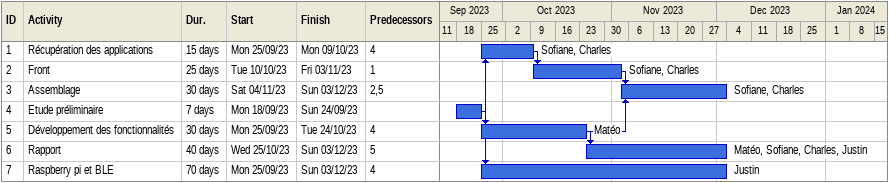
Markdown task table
| ID | Task | Duration | Start | Finish | Predecessors | Resources |
|---|---|---|---|---|---|---|
| 1 | Récupération des applications | 15d | 2023-09-25 | 2023-10-09 | 4 | Sofiane, Charles |
| 2 | Front | 25d | 2023-10-10 | 2023-11-03 | 1 | Sofiane, Charles |
| 3 | Assemblage | 30d | 2023-11-04 | 2023-12-03 | 2, 5 | Sofiane, Charles |
| 4 | Etude préliminaire | 7d | 2023-09-18 | 2023-09-24 |  |  |
| 5 | Développement des fonctionnalités | 30d | 2023-09-25 | 2023-10-24 | 4 | Matéo |
| 6 | Rapport | 40d | 2023-10-25 | 2023-12-03 | 5 | Matéo, Sofiane, Charles, Justin |
| 7 | Raspberry pi et BLE | 70d | 2023-09-25 | 2023-12-03 | 4 | Justin |
